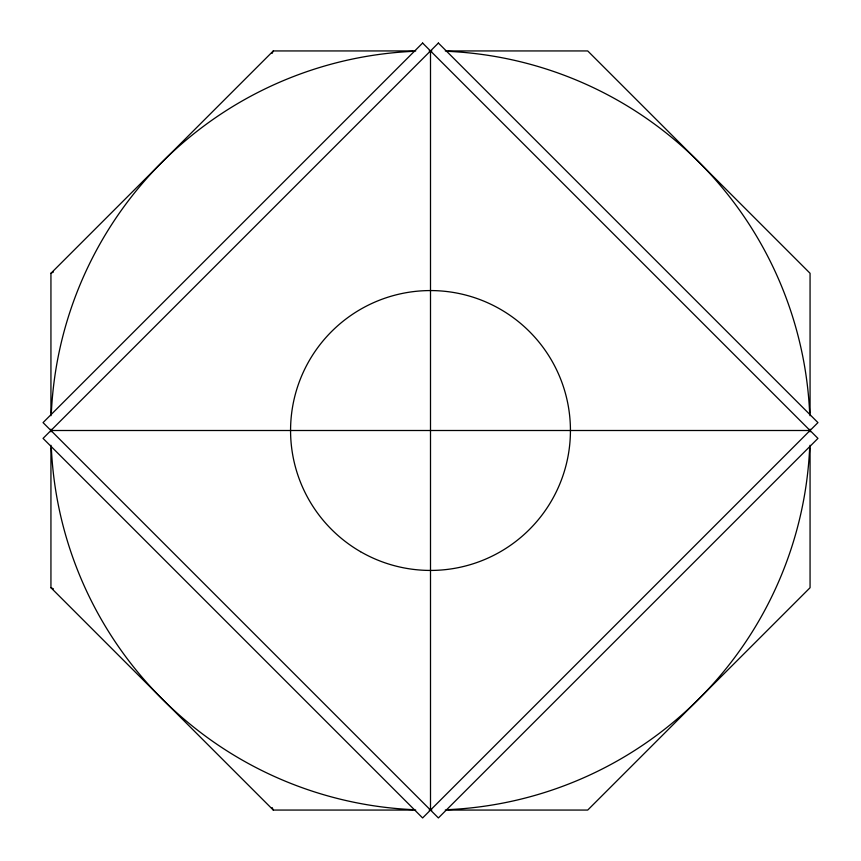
<?xml version="1.0" encoding="UTF-8"?>
<svg xmlns="http://www.w3.org/2000/svg" width="861" height="861" viewBox="0 0 861 861"><rect width="100%" height="100%" fill="white"/><g stroke="black" fill="none" stroke-linecap="round" stroke-linejoin="round"><path stroke-width="1.29" d="M272.13 53.35L273.281 50.939L415.723 50.939M50.939 415.723L50.939 273.281L273.281 50.939M50.939 273.281L53.35 272.076M429.155 50.939L431.845 50.939M445.277 50.939L587.719 50.939L810.061 273.281L810.061 415.723M50.939 430.5L810.061 430.5M50.939 445.277L50.939 587.719L273.281 810.061L415.723 810.061M429.155 810.061L431.845 810.061M445.277 810.061L587.719 810.061L810.061 587.719L810.061 445.277M50.939 587.719L53.382 588.806M272.173 807.607L273.281 810.061M810.061 429.155L810.061 431.845M430.5 50.939L430.5 810.061M50.939 429.155L50.939 431.845M809.663 447.838A379.561 379.561 0 0 1 447.838 809.663M413.162 809.663A379.561 379.561 0 0 1 51.337 447.838M51.337 413.162A379.561 379.561 0 0 1 413.162 51.337M447.838 51.337A379.561 379.561 0 0 1 809.663 413.162M422.611 43.05L43.05 422.611L438.389 817.95L817.95 438.389L422.611 43.05M438.389 43.05L43.05 438.389L422.611 817.95L817.95 422.611L438.389 43.05M360.533 551.686A139.934 139.934 0 0 0 570.434 430.5A139.934 139.934 0 0 0 360.533 309.314A139.934 139.934 0 0 0 360.533 551.686"/></g></svg>
